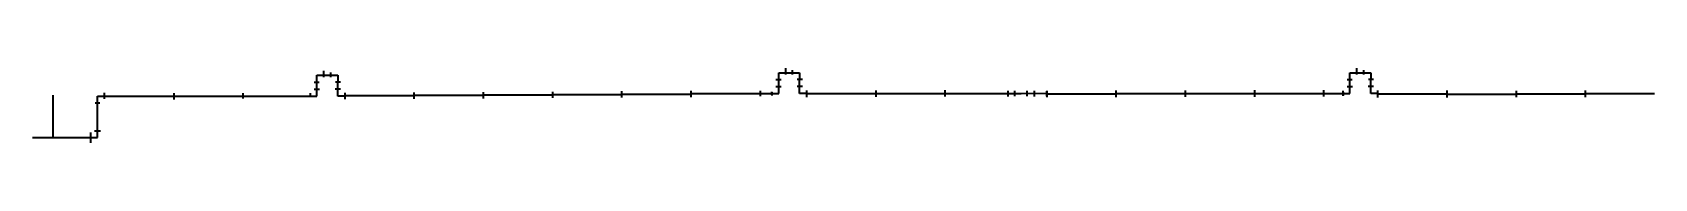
# Model space of a CAD drawing. Header units: millimetres. Extents: x 1642 to 8235, y 1174 to 5441.
# Drawn here: x 3836.6 to 4070.9, y 5430.3 to 5441.1 of the extents above; entities that cross this region are included whole.
import ezdxf

# ---------------------------------------------------------------- set-up
doc = ezdxf.new("R2010")
doc.units = ezdxf.units.MM

msp = doc.modelspace()

# ---------------------------------------------------------------- linework, layer by layer
at = {"color": 18, "lineweight": 35, "true_color": 0x000000}
for p, q in [((3878.731, 5439.795), (3878.731, 5440.695)), ((3879.731, 5439.795), (3879.731, 5440.452)), ((3945.431, 5440.163), (3945.431, 5441.064)), ((3946.431, 5440.163), (3946.431, 5440.821)), ((4027.931, 5440.163), (4027.931, 5441.064)), ((4028.931, 5440.163), (4028.931, 5440.821)), ((3877.319, 5439.062), (3878.054, 5439.062)), ((3877.731, 5439.062), (3877.731, 5440.062)), ((3877.731, 5440.062), (3878.731, 5440.062)), ((3877.731, 5438.062), (3877.731, 5439.062)), ((3878.731, 5440.062), (3879.731, 5440.062)), ((3879.731, 5440.062), (3880.731, 5440.062)), ((3881.142, 5439.062), (3880.407, 5439.062)), ((3880.731, 5440.062), (3880.731, 5439.062)), ((3880.731, 5438.062), (3880.731, 5439.062)), ((3944.019, 5439.43), (3944.754, 5439.43)), ((3944.019, 5438.43), (3944.784, 5438.43)), ((3944.431, 5439.43), (3944.431, 5440.43)), ((3944.431, 5440.43), (3945.431, 5440.43)), ((3944.431, 5438.43), (3944.431, 5439.43)), ((3944.431, 5437.43), (3944.431, 5438.43)), ((3944.431, 5437.43), (3944.431, 5438.43)), ((3945.431, 5440.43), (3946.431, 5440.43)), ((3946.431, 5440.43), (3947.431, 5440.43)), ((3947.842, 5438.43), (3947.077, 5438.43)), ((3947.842, 5439.43), (3947.107, 5439.43)), ((3947.431, 5440.43), (3947.431, 5439.43)), ((3947.431, 5438.43), (3947.431, 5439.43)), ((3947.431, 5437.43), (3947.431, 5438.43)), ((4026.519, 5439.43), (4027.254, 5439.43)), ((4026.519, 5438.43), (4027.284, 5438.43)), ((4026.931, 5439.43), (4026.931, 5440.43)), ((4026.931, 5440.43), (4027.931, 5440.43)), ((4026.931, 5438.43), (4026.931, 5439.43)), ((4026.931, 5437.43), (4026.931, 5438.43)), ((4026.931, 5437.43), (4026.931, 5438.43)), ((4027.931, 5440.43), (4028.931, 5440.43)), ((4028.931, 5440.43), (4029.931, 5440.43)), ((4030.342, 5438.43), (4029.577, 5438.43)), ((4030.342, 5439.43), (4029.607, 5439.43)), ((4029.931, 5440.43), (4029.931, 5439.43)), ((4029.931, 5438.43), (4029.931, 5439.43)), ((4029.931, 5437.43), (4029.931, 5438.43)), ((3839.631, 5431.062), (3839.631, 5437.171)), ((3845.679, 5436.062), (3846.382, 5436.062)), ((3846.031, 5436.062), (3846.031, 5437.062)), ((3846.031, 5437.062), (3847.031, 5437.062)), ((3846.031, 5432.062), (3846.031, 5436.062)), ((3847.031, 5436.659), (3847.031, 5437.522)), ((3847.031, 5437.062), (3857.031, 5437.062)), ((3857.031, 5437.457), (3857.031, 5436.549)), ((3857.031, 5437.062), (3867.031, 5437.062)), ((3867.031, 5437.457), (3867.031, 5436.696)), ((3867.031, 5437.062), (3876.731, 5437.062)), ((3876.731, 5437.457), (3876.731, 5436.962)), ((3876.731, 5437.062), (3877.731, 5437.062)), ((3877.319, 5438.062), (3878.084, 5438.062)), ((3877.731, 5437.062), (3877.731, 5438.062)), ((3881.142, 5438.062), (3880.377, 5438.062)), ((3880.731, 5437.062), (3880.731, 5438.062)), ((3881.731, 5437.062), (3880.731, 5437.062)), ((3881.731, 5437.516), (3881.731, 5436.608)), ((3881.731, 5437.457), (3881.731, 5436.962)), ((3881.731, 5437.121), (3891.731, 5437.121)), ((3891.731, 5437.575), (3891.731, 5436.667)), ((3891.731, 5437.516), (3891.731, 5436.755)), ((3891.731, 5437.18), (3901.731, 5437.18)), ((3901.731, 5437.634), (3901.731, 5436.727)), ((3901.731, 5437.575), (3901.731, 5436.814)), ((3901.731, 5437.239), (3911.731, 5437.239)), ((3911.731, 5437.693), (3911.731, 5436.786)), ((3911.731, 5437.634), (3911.731, 5436.873)), ((3911.731, 5437.298), (3921.731, 5437.298)), ((3921.731, 5437.752), (3921.731, 5436.845)), ((3921.731, 5437.693), (3921.731, 5436.932)), ((3921.731, 5437.357), (3931.731, 5437.357)), ((3931.731, 5437.811), (3931.731, 5436.904)), ((3931.731, 5437.752), (3931.731, 5436.991)), ((3931.731, 5437.416), (3941.731, 5437.416)), ((3941.731, 5437.811), (3941.731, 5437.05)), ((3941.731, 5437.43), (3943.431, 5437.43)), ((3943.431, 5437.231), (3943.431, 5437.673)), ((3943.431, 5437.625), (3943.431, 5437.131)), ((3943.431, 5437.43), (3944.431, 5437.43)), ((3943.431, 5437.43), (3944.431, 5437.43)), ((3948.431, 5437.43), (3947.431, 5437.43)), ((3948.431, 5437.884), (3948.431, 5436.977)), ((3948.431, 5437.825), (3948.431, 5437.33)), ((3948.431, 5437.825), (3948.431, 5436.918)), ((3948.431, 5437.766), (3948.431, 5437.005)), ((3948.431, 5437.43), (3979.431, 5437.43)), ((3948.431, 5437.43), (3958.431, 5437.43)), ((3958.431, 5437.884), (3958.431, 5436.977)), ((3958.431, 5437.839), (3958.431, 5436.932)), ((3958.431, 5437.825), (3958.431, 5437.064)), ((3958.431, 5437.78), (3958.431, 5437.019)), ((3958.431, 5437.444), (3968.431, 5437.444)), ((3968.431, 5437.898), (3968.431, 5436.991)), ((3968.431, 5437.839), (3968.431, 5437.078)), ((3977.531, 5437.801), (3977.531, 5436.997)), ((3978.531, 5437.06), (3978.531, 5437.801)), ((3983.131, 5437.399), (3978.531, 5437.43)), ((3980.331, 5437.06), (3980.331, 5437.801)), ((3981.331, 5437.801), (3981.331, 5436.997)), ((3983.131, 5437.838), (3983.131, 5436.931)), ((3983.131, 5437.793), (3983.131, 5436.886)), ((3983.131, 5437.779), (3983.131, 5437.018)), ((3983.131, 5437.028), (3983.131, 5437.77)), ((3983.131, 5437.734), (3983.131, 5436.974)), ((3983.131, 5437.399), (3993.131, 5437.399)), ((3993.131, 5437.852), (3993.131, 5436.945)), ((3993.131, 5437.852), (3993.131, 5436.945)), ((3993.131, 5437.808), (3993.131, 5436.9)), ((3993.131, 5437.793), (3993.131, 5437.033)), ((3993.131, 5437.793), (3993.131, 5437.033)), ((3993.131, 5437.749), (3993.131, 5436.988)), ((3993.131, 5437.413), (4003.131, 5437.413)), ((4003.131, 5437.884), (4003.131, 5436.977)), ((4003.131, 5437.867), (4003.131, 5436.959)), ((4003.131, 5437.839), (4003.131, 5436.932)), ((4003.131, 5437.825), (4003.131, 5437.064)), ((4003.131, 5437.808), (4003.131, 5437.047)), ((4003.131, 5437.78), (4003.131, 5437.019)), ((4003.131, 5437.444), (4013.131, 5437.444)), ((4013.131, 5437.898), (4013.131, 5436.991)), ((4013.131, 5437.884), (4013.131, 5436.977)), ((4013.131, 5437.839), (4013.131, 5437.078)), ((4013.131, 5437.839), (4013.131, 5436.932)), ((4013.131, 5437.825), (4013.131, 5437.064)), ((4013.131, 5437.78), (4013.131, 5437.019)), ((4013.131, 5437.444), (4023.131, 5437.444)), ((4023.131, 5437.898), (4023.131, 5436.991)), ((4023.131, 5437.839), (4023.131, 5437.078)), ((4023.131, 5437.444), (4025.931, 5437.444)), ((4025.931, 5437.092), (4025.931, 5437.797)), ((4025.931, 5437.231), (4025.931, 5437.673)), ((4025.931, 5437.625), (4025.931, 5437.131)), ((4025.931, 5437.43), (4026.931, 5437.43)), ((4025.931, 5437.43), (4026.931, 5437.43)), ((4030.931, 5437.43), (4029.931, 5437.43)), ((4030.931, 5437.884), (4030.931, 5436.977)), ((4030.931, 5437.825), (4030.931, 5437.33)), ((4030.931, 5437.825), (4030.931, 5436.918)), ((4030.931, 5437.825), (4030.931, 5436.918)), ((4030.931, 5437.825), (4030.931, 5436.918)), ((4030.931, 5437.78), (4030.931, 5436.873)), ((4030.931, 5437.766), (4030.931, 5437.005)), ((4030.931, 5437.766), (4030.931, 5437.005)), ((4030.931, 5437.766), (4030.931, 5437.005)), ((4030.931, 5437.721), (4030.931, 5436.96)), ((4030.931, 5437.385), (4040.931, 5437.385)), ((4040.931, 5437.856), (4040.931, 5436.949)), ((4040.931, 5437.839), (4040.931, 5436.932)), ((4040.931, 5437.811), (4040.931, 5436.904)), ((4040.931, 5437.797), (4040.931, 5437.036)), ((4040.931, 5437.797), (4040.931, 5436.89)), ((4040.931, 5437.797), (4040.931, 5436.89)), ((4040.931, 5437.78), (4040.931, 5437.019)), ((4040.931, 5437.752), (4040.931, 5436.992)), ((4040.931, 5437.752), (4040.931, 5436.845)), ((4040.931, 5437.738), (4040.931, 5436.977)), ((4040.931, 5437.738), (4040.931, 5436.977)), ((4040.931, 5437.693), (4040.931, 5436.933)), ((4040.931, 5437.358), (4050.931, 5437.358)), ((4050.931, 5437.829), (4050.931, 5436.922)), ((4050.931, 5437.829), (4050.931, 5436.922)), ((4050.931, 5437.829), (4050.931, 5436.922)), ((4050.931, 5437.811), (4050.931, 5436.904)), ((4050.931, 5437.784), (4050.931, 5436.877)), ((4050.931, 5437.784), (4050.931, 5436.877)), ((4050.931, 5437.77), (4050.931, 5437.009)), ((4050.931, 5437.77), (4050.931, 5437.009)), ((4050.931, 5437.77), (4050.931, 5437.009)), ((4050.931, 5437.752), (4050.931, 5436.992)), ((4050.931, 5437.725), (4050.931, 5436.964)), ((4050.931, 5437.725), (4050.931, 5436.964)), ((4050.931, 5437.389), (4060.931, 5437.389)), ((4060.931, 5437.86), (4060.931, 5436.953)), ((4060.931, 5437.86), (4060.931, 5436.953)), ((4060.931, 5437.86), (4060.931, 5436.953)), ((4060.931, 5437.843), (4060.931, 5436.936)), ((4060.931, 5437.815), (4060.931, 5436.908)), ((4060.931, 5437.815), (4060.931, 5436.908)), ((4060.931, 5437.801), (4060.931, 5437.04)), ((4060.931, 5437.801), (4060.931, 5437.04)), ((4060.931, 5437.801), (4060.931, 5437.04)), ((4060.931, 5437.784), (4060.931, 5437.023)), ((4060.931, 5437.756), (4060.931, 5436.995)), ((4060.931, 5437.756), (4060.931, 5436.995)), ((4060.931, 5437.421), (4070.931, 5437.421)), ((3845.031, 5431.792), (3845.031, 5430.332)), ((3845.585, 5432.062), (3846.476, 5432.062)), ((3846.031, 5431.062), (3846.031, 5432.062)), ((3836.631, 5431.062), (3839.631, 5431.062)), ((3836.631, 5431.062), (3839.631, 5431.062)), ((3839.631, 5431.062), (3842.931, 5431.062)), ((3842.931, 5431.062), (3845.031, 5431.062)), ((3845.031, 5431.062), (3846.031, 5431.062))]:
    msp.add_line(p, q, dxfattribs=at)

doc.saveas('drawing.dxf')
